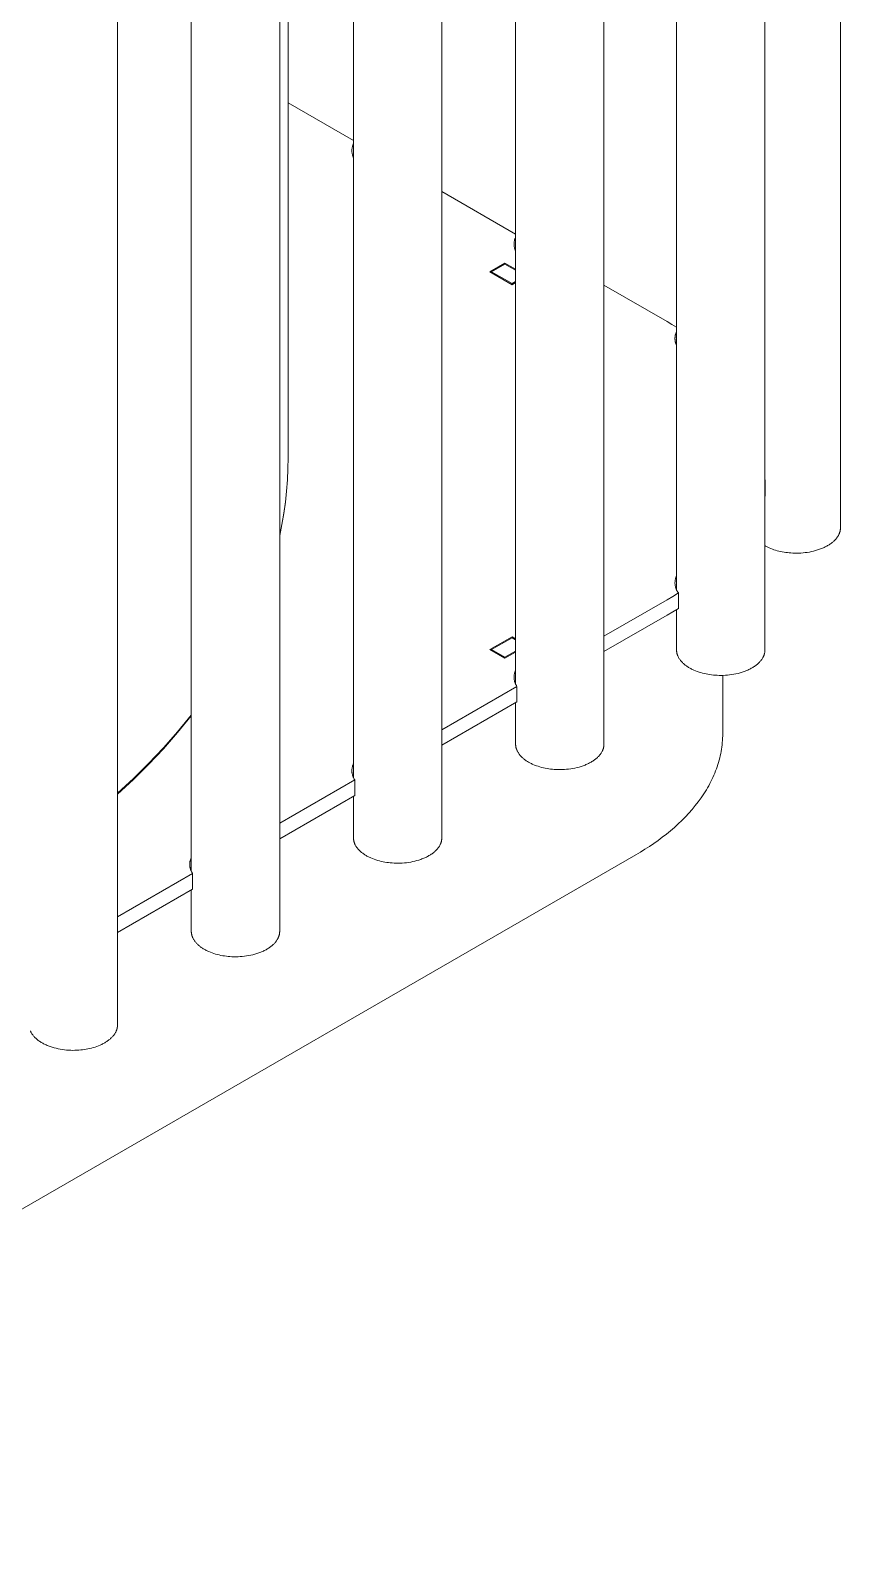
# Model space of a CAD drawing. Header units: inches. Extents: x -6.5 to 91.7, y -2.1 to 67.1.
# Drawn here: x 65.81 to 70.05, y 25.66 to 33.65 of the extents above; entities that cross this region are included whole.
import ezdxf

# ---------------------------------------------------------------- set-up
doc = ezdxf.new("R2010")
doc.units = ezdxf.units.IN
doc.layers.add('ZANO_R', color=7, linetype='Continuous', lineweight=0)

msp = doc.modelspace()

# ---------------------------------------------------------------- linework, layer by layer
at = {"layer": 'ZANO_R'}
for p, q in [((70.05019, 48.41311), (70.05019, 31.04574)), ((69.65453, 48.00164), (69.65453, 30.40544)), ((69.1917, 30.72032), (69.1917, 47.72877)), ((68.81178, 47.50942), (68.81178, 29.91173)), ((68.34896, 30.22661), (68.34896, 47.24221)), ((67.96264, 47.01917), (67.96264, 29.42148)), ((67.49982, 29.73636), (67.49982, 46.75196)), ((67.1135, 46.52891), (67.1135, 28.93123)), ((67.15788, 46.44565), (67.15788, 31.41284)), ((66.65067, 29.2461), (66.65067, 46.2617)), ((66.26436, 46.03866), (66.26436, 28.44098)), ((67.49982, 33.07353), (67.15788, 33.27095)), ((67.4916, 33.02377), (67.49155, 33.0209)), ((67.49155, 33.0209), (67.4916, 33.01804)), ((67.49175, 33.02663), (67.4916, 33.02377)), ((67.4916, 33.01804), (67.49175, 33.01517)), ((67.492, 33.02949), (67.49175, 33.02663)), ((67.49175, 33.01517), (67.492, 33.01232)), ((67.49235, 33.03234), (67.492, 33.02949)), ((67.492, 33.01232), (67.49235, 33.00947)), ((67.49279, 33.03517), (67.49235, 33.03234)), ((67.49235, 33.00947), (67.49279, 33.00664)), ((67.49334, 33.03798), (67.49279, 33.03517)), ((67.49279, 33.00664), (67.49334, 33.00382)), ((67.49398, 33.04078), (67.49334, 33.03798)), ((67.49334, 33.00382), (67.49398, 33.00103)), ((67.49471, 33.04355), (67.49398, 33.04078)), ((67.49398, 33.00103), (67.49471, 32.99826)), ((67.49555, 33.04629), (67.49471, 33.04355)), ((67.49471, 32.99826), (67.49555, 32.99552)), ((67.49648, 33.04901), (67.49555, 33.04629)), ((67.4975, 33.05169), (67.49648, 33.04901)), ((67.49861, 33.05433), (67.4975, 33.05169)), ((67.49982, 33.05693), (67.49861, 33.05433)), ((67.49555, 32.99552), (67.49648, 32.9928)), ((67.49648, 32.9928), (67.4975, 32.99012)), ((67.4975, 32.99012), (67.49861, 32.98748)), ((67.49861, 32.98748), (67.49982, 32.98488)), ((68.34896, 32.58328), (67.96264, 32.80632)), ((68.34069, 32.53065), (68.34074, 32.53352)), ((68.34074, 32.52779), (68.34069, 32.53065)), ((68.34074, 32.53352), (68.34089, 32.53638)), ((68.34089, 32.52492), (68.34074, 32.52779)), ((68.34089, 32.53638), (68.34114, 32.53924)), ((68.34114, 32.52207), (68.34089, 32.52492)), ((68.34114, 32.53924), (68.34149, 32.54208)), ((68.34149, 32.51922), (68.34114, 32.52207)), ((68.34149, 32.54208), (68.34193, 32.54492)), ((68.34193, 32.51639), (68.34149, 32.51922)), ((68.34193, 32.54492), (68.34248, 32.54773)), ((68.34248, 32.54773), (68.34312, 32.55053)), ((68.34312, 32.55053), (68.34386, 32.5533)), ((68.34386, 32.5533), (68.34469, 32.55604)), ((68.34469, 32.55604), (68.34562, 32.55875)), ((68.34562, 32.55875), (68.34664, 32.56143)), ((68.34664, 32.56143), (68.34775, 32.56408)), ((68.34775, 32.56408), (68.34896, 32.56668)), ((68.34248, 32.51357), (68.34193, 32.51639)), ((68.34312, 32.51078), (68.34248, 32.51357)), ((68.34386, 32.50801), (68.34312, 32.51078)), ((68.34469, 32.50526), (68.34386, 32.50801)), ((68.34562, 32.50255), (68.34469, 32.50526)), ((68.34664, 32.49987), (68.34562, 32.50255)), ((68.34775, 32.49723), (68.34664, 32.49987)), ((68.34896, 32.49463), (68.34775, 32.49723)), ((68.29284, 32.43213), (68.21337, 32.38624)), ((68.21337, 32.38624), (68.33025, 32.31876)), ((68.29284, 32.42673), (68.22272, 32.38624)), ((68.22272, 32.38624), (68.33025, 32.32416)), ((68.22272, 32.38084), (68.22272, 32.38624)), ((68.29284, 32.43213), (68.29284, 32.42673)), ((68.34896, 32.39973), (68.29284, 32.43213)), ((68.29284, 32.42673), (68.34896, 32.39433)), ((68.33025, 32.32416), (68.34896, 32.33496)), ((68.33025, 32.31876), (68.34896, 32.32957)), ((68.33025, 32.32416), (68.33025, 32.31876)), ((69.14197, 32.12544), (68.81178, 32.31607)), ((69.14197, 32.12544), (69.16697, 32.11071)), ((69.16697, 32.11071), (69.1917, 32.09554)), ((69.18349, 32.03981), (69.18344, 32.03694)), ((69.18364, 32.04267), (69.18349, 32.03981)), ((69.18389, 32.04553), (69.18364, 32.04267)), ((69.18423, 32.04838), (69.18389, 32.04553)), ((69.18468, 32.05121), (69.18423, 32.04838)), ((69.18522, 32.05402), (69.18468, 32.05121)), ((69.18586, 32.05682), (69.18522, 32.05402)), ((69.1866, 32.05959), (69.18586, 32.05682)), ((69.18743, 32.06233), (69.1866, 32.05959)), ((69.18836, 32.06505), (69.18743, 32.06233)), ((69.18938, 32.06773), (69.18836, 32.06505)), ((69.1905, 32.07037), (69.18938, 32.06773)), ((69.1917, 32.07297), (69.1905, 32.07037)), ((69.18344, 32.03694), (69.18349, 32.03408)), ((69.18349, 32.03408), (69.18364, 32.03121)), ((69.18364, 32.03121), (69.18389, 32.02836)), ((69.18389, 32.02836), (69.18423, 32.02551)), ((69.18423, 32.02551), (69.18468, 32.02268)), ((69.18468, 32.02268), (69.18522, 32.01986)), ((69.18522, 32.01986), (69.18586, 32.01707)), ((69.18586, 32.01707), (69.1866, 32.0143)), ((69.1866, 32.0143), (69.18743, 32.01156)), ((69.18743, 32.01156), (69.18836, 32.00884)), ((69.18836, 32.00884), (69.18938, 32.00616)), ((69.18938, 32.00616), (69.1905, 32.00352)), ((69.1905, 32.00352), (69.1917, 32.00092)), ((67.15694, 31.35416), (67.15788, 31.41284)), ((67.15419, 31.29555), (67.15694, 31.35416)), ((67.14964, 31.23704), (67.15419, 31.29555)), ((69.65613, 31.29501), (69.65453, 31.29587)), ((69.65613, 31.29501), (69.65453, 31.28606)), ((69.65613, 31.21403), (69.65613, 31.29501)), ((67.13514, 31.12059), (67.14329, 31.1787)), ((67.14352, 31.18063), (67.13531, 31.12155)), ((67.14329, 31.1787), (67.14964, 31.23704)), ((69.65453, 31.20508), (69.65613, 31.21403)), ((67.12521, 31.06276), (67.13514, 31.12059)), ((67.13531, 31.12155), (67.1253, 31.06275)), ((67.1135, 31.00525), (67.12521, 31.06276)), ((67.1253, 31.06275), (67.1135, 31.00428)), ((70.03562, 30.99907), (70.03748, 31.00207)), ((70.03748, 31.00207), (70.03921, 31.00508)), ((70.03921, 31.00508), (70.04081, 31.00808)), ((70.04081, 31.00808), (70.04156, 31.00958)), ((70.04156, 31.00958), (70.04227, 31.01108)), ((70.04227, 31.01108), (70.04295, 31.01258)), ((70.04295, 31.01258), (70.0436, 31.01408)), ((70.0436, 31.01408), (70.04422, 31.01558)), ((70.04422, 31.01558), (70.0448, 31.01707)), ((70.0448, 31.01707), (70.04535, 31.01856)), ((70.04535, 31.01856), (70.04587, 31.02005)), ((70.04587, 31.02005), (70.04636, 31.02154)), ((70.04636, 31.02154), (70.04682, 31.02302)), ((70.04682, 31.02302), (70.04725, 31.0245)), ((70.04725, 31.0245), (70.04765, 31.02598)), ((70.04765, 31.02598), (70.04801, 31.02745)), ((70.04801, 31.02745), (70.04835, 31.02891)), ((70.04835, 31.02891), (70.04884, 31.03129)), ((70.04884, 31.03129), (70.04925, 31.03367)), ((70.04925, 31.03367), (70.04959, 31.03607)), ((70.04959, 31.03607), (70.04985, 31.03848)), ((70.04985, 31.03848), (70.05004, 31.0409)), ((70.05004, 31.0409), (70.05015, 31.04332)), ((70.05015, 31.04332), (70.05019, 31.04574)), ((69.65453, 30.95163), (69.65814, 30.94957)), ((69.65814, 30.94957), (69.66183, 30.94756)), ((69.66183, 30.94756), (69.66559, 30.9456)), ((69.66559, 30.9456), (69.66942, 30.94369)), ((69.66942, 30.94369), (69.67725, 30.94004)), ((69.67725, 30.94004), (69.6853, 30.9366)), ((69.6853, 30.9366), (69.69355, 30.93339)), ((69.69355, 30.93339), (69.70197, 30.93041)), ((69.70197, 30.93041), (69.71053, 30.92766)), ((69.71053, 30.92766), (69.7192, 30.92514)), ((69.7192, 30.92514), (69.72796, 30.92285)), ((69.72796, 30.92285), (69.73679, 30.9208)), ((69.73679, 30.9208), (69.74564, 30.91898)), ((69.88729, 30.91813), (69.89833, 30.92028)), ((69.89833, 30.92028), (69.90925, 30.92277)), ((69.90925, 30.92277), (69.92001, 30.9256)), ((69.92001, 30.9256), (69.93055, 30.92875)), ((69.93055, 30.92875), (69.93574, 30.93046)), ((69.93574, 30.93046), (69.94085, 30.93224)), ((69.94085, 30.93224), (69.94589, 30.93409)), ((69.94589, 30.93409), (69.95084, 30.93603)), ((69.95084, 30.93603), (69.95572, 30.93804)), ((69.95572, 30.93804), (69.9605, 30.94012)), ((69.9605, 30.94012), (69.96519, 30.94227)), ((69.96519, 30.94227), (69.96978, 30.9445)), ((69.96978, 30.9445), (69.97426, 30.94678)), ((69.97426, 30.94678), (69.97863, 30.94914)), ((69.97863, 30.94914), (69.9829, 30.95155)), ((69.9829, 30.95155), (69.98705, 30.95402)), ((69.98705, 30.95402), (69.99107, 30.95655)), ((69.99107, 30.95655), (69.99498, 30.95913)), ((69.99498, 30.95913), (69.99876, 30.96176)), ((69.99876, 30.96176), (70.00241, 30.96444)), ((70.00241, 30.96444), (70.00593, 30.96716)), ((70.00593, 30.96716), (70.00932, 30.96992)), ((70.00932, 30.96992), (70.01257, 30.97272)), ((70.01257, 30.97272), (70.01568, 30.97555)), ((70.01568, 30.97555), (70.01866, 30.97841)), ((70.01866, 30.97841), (70.0215, 30.98131)), ((70.0215, 30.98131), (70.0242, 30.98422)), ((70.0242, 30.98422), (70.02676, 30.98716)), ((70.02676, 30.98716), (70.02919, 30.99012)), ((70.02919, 30.99012), (70.03147, 30.99309)), ((70.03147, 30.99309), (70.03361, 30.99608)), ((70.03361, 30.99608), (70.03562, 30.99907)), ((69.74564, 30.91898), (69.75451, 30.91739)), ((69.75451, 30.91739), (69.76336, 30.91602)), ((69.76336, 30.91602), (69.77218, 30.91487)), ((69.77218, 30.91487), (69.78094, 30.91393)), ((69.78094, 30.91393), (69.78963, 30.9132)), ((69.78963, 30.9132), (69.7999, 30.91258)), ((69.7999, 30.91258), (69.81038, 30.91222)), ((69.81038, 30.91222), (69.82105, 30.91214)), ((69.82105, 30.91214), (69.83189, 30.91235)), ((69.83189, 30.91235), (69.84286, 30.91286)), ((69.84286, 30.91286), (69.85393, 30.91369)), ((69.85393, 30.91369), (69.86505, 30.91483)), ((69.86505, 30.91483), (69.87618, 30.91631)), ((69.87618, 30.91631), (69.88729, 30.91813)), ((69.18368, 30.76136), (69.18355, 30.75843)), ((69.18392, 30.76428), (69.18368, 30.76136)), ((69.18426, 30.76719), (69.18392, 30.76428)), ((69.18469, 30.77008), (69.18426, 30.76719)), ((69.18523, 30.77296), (69.18469, 30.77008)), ((69.18587, 30.77582), (69.18523, 30.77296)), ((69.1866, 30.77866), (69.18587, 30.77582)), ((69.18743, 30.78147), (69.1866, 30.77866)), ((69.18836, 30.78425), (69.18743, 30.78147)), ((69.18938, 30.78699), (69.18836, 30.78425)), ((69.19049, 30.7897), (69.18938, 30.78699)), ((69.1917, 30.79237), (69.19049, 30.7897)), ((69.17186, 30.68552), (69.14197, 30.66785)), ((69.20136, 30.70384), (69.17186, 30.68552)), ((69.18355, 30.75843), (69.18351, 30.7555)), ((69.18351, 30.7555), (69.18358, 30.75258)), ((69.18358, 30.75258), (69.18375, 30.74965)), ((69.18375, 30.74965), (69.18401, 30.74674)), ((69.18401, 30.74674), (69.18438, 30.74383)), ((69.18438, 30.74383), (69.18485, 30.74094)), ((69.18485, 30.74094), (69.18542, 30.73806)), ((69.18542, 30.73806), (69.18608, 30.73521)), ((69.18608, 30.73521), (69.18684, 30.73238)), ((69.18684, 30.73238), (69.18771, 30.72959)), ((69.18771, 30.72959), (69.18866, 30.72682)), ((69.18866, 30.72682), (69.18971, 30.72408)), ((69.18971, 30.72408), (69.19086, 30.72139)), ((69.19086, 30.72139), (69.19209, 30.71873)), ((69.19209, 30.71873), (69.19342, 30.71612)), ((69.19342, 30.71612), (69.19484, 30.71356)), ((69.19484, 30.71356), (69.19634, 30.71104)), ((69.19634, 30.71104), (69.19793, 30.70858)), ((69.19793, 30.70858), (69.19961, 30.70618)), ((69.19961, 30.70618), (69.20136, 30.70384)), ((69.20136, 30.62286), (69.20136, 30.70384)), ((69.14197, 30.66785), (68.81178, 30.47722)), ((69.14197, 30.58687), (69.17186, 30.60455)), ((69.17186, 30.60455), (69.20136, 30.62286)), ((69.1917, 30.40544), (69.1917, 30.61677)), ((69.14197, 30.58687), (68.81178, 30.39624)), ((68.33025, 30.47452), (68.21337, 30.40704)), ((68.22272, 30.40704), (68.33025, 30.46913)), ((68.33025, 30.47452), (68.33025, 30.46913)), ((68.34896, 30.46372), (68.33025, 30.47452)), ((68.34896, 30.45832), (68.33025, 30.46913)), ((68.21337, 30.40704), (68.29284, 30.36116)), ((68.29284, 30.36655), (68.22272, 30.40704)), ((68.22272, 30.40164), (68.22272, 30.40704)), ((68.29284, 30.36655), (68.34896, 30.39895)), ((68.29284, 30.36116), (68.34896, 30.39355)), ((68.29284, 30.36116), (68.29284, 30.36655)), ((69.1917, 30.40544), (69.19172, 30.40402)), ((69.19172, 30.40402), (69.19175, 30.4026)), ((69.19175, 30.4026), (69.19182, 30.40118)), ((69.19182, 30.40118), (69.19191, 30.39975)), ((69.19191, 30.39975), (69.19203, 30.39831)), ((69.19203, 30.39831), (69.19218, 30.39688)), ((69.19218, 30.39688), (69.19235, 30.39543)), ((69.19235, 30.39543), (69.19255, 30.39399)), ((69.19255, 30.39399), (69.19278, 30.39254)), ((69.19278, 30.39254), (69.19304, 30.39109)), ((69.19304, 30.39109), (69.19333, 30.38963)), ((69.19333, 30.38963), (69.19364, 30.38818)), ((69.19364, 30.38818), (69.19399, 30.38672)), ((69.19399, 30.38672), (69.19436, 30.38526)), ((69.19436, 30.38526), (69.19476, 30.38379)), ((69.19476, 30.38379), (69.19519, 30.38233)), ((69.19519, 30.38233), (69.19565, 30.38086)), ((69.19565, 30.38086), (69.19614, 30.3794)), ((69.19614, 30.3794), (69.19666, 30.37793)), ((69.19666, 30.37793), (69.19721, 30.37646)), ((69.19721, 30.37646), (69.19779, 30.37499)), ((69.19779, 30.37499), (69.1984, 30.37353)), ((69.1984, 30.37353), (69.19971, 30.37059)), ((69.19971, 30.37059), (69.20114, 30.36767)), ((69.20114, 30.36767), (69.2027, 30.36474)), ((69.2027, 30.36474), (69.20438, 30.36183)), ((69.20438, 30.36183), (69.20617, 30.35893)), ((69.63995, 30.35877), (69.64182, 30.36177)), ((69.64182, 30.36177), (69.64355, 30.36477)), ((69.64355, 30.36477), (69.64514, 30.36778)), ((69.64514, 30.36778), (69.64589, 30.36928)), ((69.64589, 30.36928), (69.6466, 30.37078)), ((69.6466, 30.37078), (69.64729, 30.37228)), ((69.64729, 30.37228), (69.64793, 30.37378)), ((69.64793, 30.37378), (69.64855, 30.37528)), ((69.64855, 30.37528), (69.64913, 30.37677)), ((69.64913, 30.37677), (69.64969, 30.37826)), ((69.64969, 30.37826), (69.65021, 30.37975)), ((69.65021, 30.37975), (69.6507, 30.38124)), ((69.6507, 30.38124), (69.65115, 30.38272)), ((69.65115, 30.38272), (69.65158, 30.3842)), ((69.65158, 30.3842), (69.65198, 30.38567)), ((69.65198, 30.38567), (69.65235, 30.38714)), ((69.65235, 30.38714), (69.65268, 30.38861)), ((69.65268, 30.38861), (69.65317, 30.39099)), ((69.65317, 30.39099), (69.65358, 30.39337)), ((69.65358, 30.39337), (69.65392, 30.39577)), ((69.65392, 30.39577), (69.65418, 30.39818)), ((69.65418, 30.39818), (69.65437, 30.4006)), ((69.65437, 30.4006), (69.65449, 30.40302)), ((69.65449, 30.40302), (69.65453, 30.40544)), ((68.34317, 30.28247), (68.34254, 30.27967)), ((68.34391, 30.28525), (68.34317, 30.28247)), ((68.34473, 30.28799), (68.34391, 30.28525)), ((68.34565, 30.29071), (68.34473, 30.28799)), ((68.34666, 30.2934), (68.34565, 30.29071)), ((68.34777, 30.29605), (68.34666, 30.2934)), ((68.34896, 30.29866), (68.34777, 30.29605)), ((69.20617, 30.35893), (69.2081, 30.35605)), ((69.2081, 30.35605), (69.21014, 30.35318)), ((69.21014, 30.35318), (69.2123, 30.35033)), ((69.2123, 30.35033), (69.21459, 30.34751)), ((69.21459, 30.34751), (69.21699, 30.34471)), ((69.21699, 30.34471), (69.21952, 30.34193)), ((69.21952, 30.34193), (69.22216, 30.33919)), ((69.22216, 30.33919), (69.22491, 30.33648)), ((69.22491, 30.33648), (69.22778, 30.3338)), ((69.22778, 30.3338), (69.23076, 30.33116)), ((69.23076, 30.33116), (69.23385, 30.32856)), ((69.23385, 30.32856), (69.23705, 30.326)), ((69.23705, 30.326), (69.24036, 30.32348)), ((69.24036, 30.32348), (69.24376, 30.32101)), ((69.24376, 30.32101), (69.24727, 30.31859)), ((69.24727, 30.31859), (69.25087, 30.31622)), ((69.25087, 30.31622), (69.25456, 30.3139)), ((69.25456, 30.3139), (69.25834, 30.31163)), ((69.25834, 30.31163), (69.26221, 30.30942)), ((69.26221, 30.30942), (69.26616, 30.30726)), ((69.26616, 30.30726), (69.27019, 30.30516)), ((69.27019, 30.30516), (69.2743, 30.30313)), ((69.2743, 30.30313), (69.27847, 30.30115)), ((69.27847, 30.30115), (69.28271, 30.29923)), ((69.28271, 30.29923), (69.29138, 30.29559)), ((69.29138, 30.29559), (69.30027, 30.29221)), ((69.30027, 30.29221), (69.30934, 30.2891)), ((69.30934, 30.2891), (69.31856, 30.28625)), ((69.31856, 30.28625), (69.3279, 30.28367)), ((69.3279, 30.28367), (69.33733, 30.28135)), ((69.33733, 30.28135), (69.34681, 30.27931)), ((69.50266, 30.27998), (69.51358, 30.28247)), ((69.51358, 30.28247), (69.52434, 30.2853)), ((69.52434, 30.2853), (69.53489, 30.28845)), ((69.53489, 30.28845), (69.54007, 30.29015)), ((69.54007, 30.29015), (69.54518, 30.29193)), ((69.54518, 30.29193), (69.55022, 30.29379)), ((69.55022, 30.29379), (69.55518, 30.29573)), ((69.55518, 30.29573), (69.56005, 30.29774)), ((69.56005, 30.29774), (69.56483, 30.29982)), ((69.56483, 30.29982), (69.56952, 30.30197)), ((69.56952, 30.30197), (69.57411, 30.30419)), ((69.57411, 30.30419), (69.57859, 30.30648)), ((69.57859, 30.30648), (69.58297, 30.30883)), ((69.58297, 30.30883), (69.58723, 30.31125)), ((69.58723, 30.31125), (69.59138, 30.31372)), ((69.59138, 30.31372), (69.59541, 30.31625)), ((69.59541, 30.31625), (69.59931, 30.31883)), ((69.59931, 30.31883), (69.60309, 30.32146)), ((69.60309, 30.32146), (69.60674, 30.32413)), ((69.60674, 30.32413), (69.61026, 30.32685)), ((69.61026, 30.32685), (69.61365, 30.32962)), ((69.61365, 30.32962), (69.6169, 30.33242)), ((69.6169, 30.33242), (69.62002, 30.33525)), ((69.62002, 30.33525), (69.62299, 30.33811)), ((69.62299, 30.33811), (69.62583, 30.34101)), ((69.62583, 30.34101), (69.62854, 30.34392)), ((69.62854, 30.34392), (69.6311, 30.34686)), ((69.6311, 30.34686), (69.63352, 30.34982)), ((69.63352, 30.34982), (69.6358, 30.35279)), ((69.6358, 30.35279), (69.63794, 30.35578)), ((69.63794, 30.35578), (69.63995, 30.35877)), ((67.96264, 29.98696), (68.35596, 30.21404)), ((68.34079, 30.26544), (68.34074, 30.26257)), ((68.34074, 30.26257), (68.34078, 30.2597)), ((68.34078, 30.2597), (68.34092, 30.25684)), ((68.34095, 30.26831), (68.34079, 30.26544)), ((68.34092, 30.25684), (68.34115, 30.25398)), ((68.3412, 30.27117), (68.34095, 30.26831)), ((68.34115, 30.25398), (68.34149, 30.25113)), ((68.34155, 30.27402), (68.3412, 30.27117)), ((68.34149, 30.25113), (68.34192, 30.24829)), ((68.34199, 30.27685), (68.34155, 30.27402)), ((68.34192, 30.24829), (68.34244, 30.24547)), ((68.34254, 30.27967), (68.34199, 30.27685)), ((68.34244, 30.24547), (68.34307, 30.24267)), ((68.34307, 30.24267), (68.34379, 30.23989)), ((68.34379, 30.23989), (68.3446, 30.23713)), ((68.3446, 30.23713), (68.3455, 30.23441)), ((68.3455, 30.23441), (68.3465, 30.23172)), ((68.3465, 30.23172), (68.34759, 30.22906)), ((68.34759, 30.22906), (68.34877, 30.22645)), ((68.34877, 30.22645), (68.35003, 30.22387)), ((68.35003, 30.22387), (68.35139, 30.22134)), ((68.35139, 30.22134), (68.35283, 30.21886)), ((68.35283, 30.21886), (68.35435, 30.21642)), ((68.35435, 30.21642), (68.35596, 30.21404)), ((68.35596, 30.21404), (68.35596, 30.13307)), ((69.34681, 30.27931), (69.35631, 30.27752)), ((69.35631, 30.27752), (69.3658, 30.276)), ((69.3658, 30.276), (69.37526, 30.27472)), ((69.37526, 30.27472), (69.38465, 30.27369)), ((69.38465, 30.27369), (69.39397, 30.2729)), ((69.39397, 30.2729), (69.40423, 30.27228)), ((69.40423, 30.27228), (69.41471, 30.27192)), ((69.41471, 30.27192), (69.42539, 30.27184)), ((69.42539, 30.27184), (69.43622, 30.27205)), ((69.43342, 29.96605), (69.43342, 30.27197)), ((69.43622, 30.27205), (69.44719, 30.27256)), ((69.44719, 30.27256), (69.45826, 30.27338)), ((69.45826, 30.27338), (69.46938, 30.27453)), ((69.46938, 30.27453), (69.48051, 30.27601)), ((69.48051, 30.27601), (69.49162, 30.27782)), ((69.49162, 30.27782), (69.50266, 30.27998)), ((68.35596, 30.13307), (67.96264, 29.90599)), ((68.34896, 29.91173), (68.34896, 30.12903)), ((66.57907, 29.97671), (66.65067, 30.0637)), ((66.65067, 30.05944), (66.57909, 29.97222)), ((66.50455, 29.89221), (66.57907, 29.97671)), ((66.57909, 29.97222), (66.50458, 29.88749)), ((69.43342, 29.96605), (69.43329, 29.95443)), ((66.4272, 29.81029), (66.50455, 29.89221)), ((66.50458, 29.88749), (66.42723, 29.80535)), ((68.34896, 29.91173), (68.34897, 29.91032)), ((68.34897, 29.91032), (68.34901, 29.9089)), ((68.34901, 29.9089), (68.34908, 29.90747)), ((68.34908, 29.90747), (68.34917, 29.90604)), ((68.34917, 29.90604), (68.34929, 29.90461)), ((68.34929, 29.90461), (68.34943, 29.90317)), ((68.34943, 29.90317), (68.34961, 29.90173)), ((68.34961, 29.90173), (68.34981, 29.90028)), ((68.34981, 29.90028), (68.35004, 29.89883)), ((68.35004, 29.89883), (68.3503, 29.89738)), ((68.3503, 29.89738), (68.35058, 29.89593)), ((68.35058, 29.89593), (68.3509, 29.89447)), ((68.3509, 29.89447), (68.35124, 29.89301)), ((68.35124, 29.89301), (68.35161, 29.89155)), ((68.35161, 29.89155), (68.35202, 29.89008)), ((68.35202, 29.89008), (68.35245, 29.88862)), ((68.35245, 29.88862), (68.35291, 29.88715)), ((68.35291, 29.88715), (68.3534, 29.88569)), ((68.3534, 29.88569), (68.35392, 29.88422)), ((68.35392, 29.88422), (68.35447, 29.88275)), ((68.35447, 29.88275), (68.35505, 29.88129)), ((68.35505, 29.88129), (68.35566, 29.87982)), ((68.80519, 29.88007), (68.80581, 29.88157)), ((68.80581, 29.88157), (68.80639, 29.88306)), ((68.80639, 29.88306), (68.80694, 29.88455)), ((68.80694, 29.88455), (68.80746, 29.88604)), ((68.80746, 29.88604), (68.80795, 29.88753)), ((68.80795, 29.88753), (68.80841, 29.88901)), ((68.80841, 29.88901), (68.80884, 29.89049)), ((68.80884, 29.89049), (68.80923, 29.89197)), ((68.80923, 29.89197), (68.8096, 29.89344)), ((68.8096, 29.89344), (68.80994, 29.8949)), ((68.80994, 29.8949), (68.81042, 29.89728)), ((68.81042, 29.89728), (68.81084, 29.89967)), ((68.81084, 29.89967), (68.81118, 29.90206)), ((68.81118, 29.90206), (68.81144, 29.90447)), ((68.81144, 29.90447), (68.81163, 29.90689)), ((68.81163, 29.90689), (68.81174, 29.90931)), ((68.81174, 29.90931), (68.81178, 29.91173)), ((69.42705, 29.88493), (69.42511, 29.8734)), ((69.42874, 29.89648), (69.42705, 29.88493)), ((69.43017, 29.90805), (69.42874, 29.89648)), ((69.43134, 29.91963), (69.43017, 29.90805)), ((69.43225, 29.93122), (69.43134, 29.91963)), ((69.4329, 29.94283), (69.43225, 29.93122)), ((69.43329, 29.95443), (69.4329, 29.94283)), ((66.3471, 29.73105), (66.4272, 29.81029)), ((66.42723, 29.80535), (66.34712, 29.72589)), ((67.49752, 29.80315), (67.49651, 29.80046)), ((67.49862, 29.8058), (67.49752, 29.80315)), ((67.49982, 29.80841), (67.49862, 29.8058)), ((68.35566, 29.87982), (68.35697, 29.87689)), ((68.35697, 29.87689), (68.3584, 29.87396)), ((68.3584, 29.87396), (68.35995, 29.87104)), ((68.35995, 29.87104), (68.36163, 29.86813)), ((68.36163, 29.86813), (68.36343, 29.86523)), ((68.36343, 29.86523), (68.36535, 29.86234)), ((68.36535, 29.86234), (68.36739, 29.85947)), ((68.36739, 29.85947), (68.36956, 29.85663)), ((68.36956, 29.85663), (68.37184, 29.8538)), ((68.37184, 29.8538), (68.37425, 29.851)), ((68.37425, 29.851), (68.37677, 29.84823)), ((68.37677, 29.84823), (68.37941, 29.84548)), ((68.37941, 29.84548), (68.38217, 29.84277)), ((68.38217, 29.84277), (68.38504, 29.84009)), ((68.38504, 29.84009), (68.38802, 29.83745)), ((68.38802, 29.83745), (68.39111, 29.83485)), ((68.39111, 29.83485), (68.39431, 29.83229)), ((68.39431, 29.83229), (68.39761, 29.82978)), ((68.39761, 29.82978), (68.40102, 29.8273)), ((68.40102, 29.8273), (68.40452, 29.82488)), ((68.40452, 29.82488), (68.40812, 29.82251)), ((68.40812, 29.82251), (68.41182, 29.82019)), ((68.41182, 29.82019), (68.4156, 29.81792)), ((68.4156, 29.81792), (68.41947, 29.81571)), ((68.41947, 29.81571), (68.42342, 29.81355)), ((68.42342, 29.81355), (68.42745, 29.81146)), ((68.42745, 29.81146), (68.43155, 29.80942)), ((68.43155, 29.80942), (68.43573, 29.80744)), ((68.43573, 29.80744), (68.43997, 29.80553)), ((68.43997, 29.80553), (68.44864, 29.80189)), ((68.44864, 29.80189), (68.45753, 29.79851)), ((68.70747, 29.80008), (68.71243, 29.80202)), ((68.71243, 29.80202), (68.71731, 29.80403)), ((68.71731, 29.80403), (68.72209, 29.80611)), ((68.72209, 29.80611), (68.72678, 29.80827)), ((68.72678, 29.80827), (68.73136, 29.81049)), ((68.73136, 29.81049), (68.73585, 29.81278)), ((68.73585, 29.81278), (68.74022, 29.81513)), ((68.74022, 29.81513), (68.74449, 29.81754)), ((68.74449, 29.81754), (68.74863, 29.82001)), ((68.74863, 29.82001), (68.75266, 29.82254)), ((68.75266, 29.82254), (68.75657, 29.82512)), ((68.75657, 29.82512), (68.76035, 29.82775)), ((68.76035, 29.82775), (68.764, 29.83043)), ((68.764, 29.83043), (68.76752, 29.83315)), ((68.76752, 29.83315), (68.7709, 29.83591)), ((68.7709, 29.83591), (68.77416, 29.83871)), ((68.77416, 29.83871), (68.77727, 29.84154)), ((68.77727, 29.84154), (68.78025, 29.84441)), ((68.78025, 29.84441), (68.78309, 29.8473)), ((68.78309, 29.8473), (68.78579, 29.85021)), ((68.78579, 29.85021), (68.78835, 29.85315)), ((68.78835, 29.85315), (68.79077, 29.85611)), ((68.79077, 29.85611), (68.79306, 29.85908)), ((68.79306, 29.85908), (68.7952, 29.86207)), ((68.7952, 29.86207), (68.7972, 29.86506)), ((68.7972, 29.86506), (68.79907, 29.86806)), ((68.79907, 29.86806), (68.8008, 29.87107)), ((68.8008, 29.87107), (68.8024, 29.87407)), ((68.8024, 29.87407), (68.80315, 29.87557)), ((68.80315, 29.87557), (68.80386, 29.87707)), ((68.80386, 29.87707), (68.80454, 29.87857)), ((68.80454, 29.87857), (68.80519, 29.88007)), ((69.40811, 29.8048), (69.40441, 29.7935)), ((69.41158, 29.81615), (69.40811, 29.8048)), ((69.41479, 29.82754), (69.41158, 29.81615)), ((69.41775, 29.83896), (69.41479, 29.82754)), ((69.42046, 29.85041), (69.41775, 29.83896)), ((69.42291, 29.86189), (69.42046, 29.85041)), ((69.42511, 29.8734), (69.42291, 29.86189)), ((66.26436, 29.65458), (66.3471, 29.73105)), ((66.34712, 29.72589), (66.26436, 29.64921)), ((67.1135, 29.49671), (67.50681, 29.72379)), ((67.49165, 29.77519), (67.49159, 29.77232)), ((67.49159, 29.77232), (67.49164, 29.76945)), ((67.49164, 29.76945), (67.49177, 29.76659)), ((67.49181, 29.77806), (67.49165, 29.77519)), ((67.49177, 29.76659), (67.49201, 29.76372)), ((67.49206, 29.78092), (67.49181, 29.77806)), ((67.49201, 29.76372), (67.49235, 29.76087)), ((67.49241, 29.78377), (67.49206, 29.78092)), ((67.49235, 29.76087), (67.49278, 29.75804)), ((67.49285, 29.7866), (67.49241, 29.78377)), ((67.49278, 29.75804), (67.4933, 29.75522)), ((67.49339, 29.78942), (67.49285, 29.7866)), ((67.4933, 29.75522), (67.49393, 29.75241)), ((67.49403, 29.79222), (67.49339, 29.78942)), ((67.49393, 29.75241), (67.49464, 29.74963)), ((67.49476, 29.79499), (67.49403, 29.79222)), ((67.49464, 29.74963), (67.49546, 29.74688)), ((67.49559, 29.79774), (67.49476, 29.79499)), ((67.49546, 29.74688), (67.49636, 29.74416)), ((67.49651, 29.80046), (67.49559, 29.79774)), ((67.49636, 29.74416), (67.49736, 29.74147)), ((67.49736, 29.74147), (67.49845, 29.73881)), ((67.49845, 29.73881), (67.49963, 29.73619)), ((67.49963, 29.73619), (67.50089, 29.73362)), ((67.50089, 29.73362), (67.50225, 29.73109)), ((67.50225, 29.73109), (67.50369, 29.7286)), ((67.50369, 29.7286), (67.50521, 29.72617)), ((67.50521, 29.72617), (67.50681, 29.72379)), ((67.50681, 29.72379), (67.50681, 29.64282)), ((68.45753, 29.79851), (68.4666, 29.79539)), ((68.4666, 29.79539), (68.47582, 29.79254)), ((68.47582, 29.79254), (68.48516, 29.78996)), ((68.48516, 29.78996), (68.49459, 29.78765)), ((68.49459, 29.78765), (68.50406, 29.7856)), ((68.50406, 29.7856), (68.51356, 29.78382)), ((68.51356, 29.78382), (68.52306, 29.78229)), ((68.52306, 29.78229), (68.53251, 29.78102)), ((68.53251, 29.78102), (68.54191, 29.77999)), ((68.54191, 29.77999), (68.55122, 29.77919)), ((68.55122, 29.77919), (68.56148, 29.77857)), ((68.56148, 29.77857), (68.57197, 29.77822)), ((68.57197, 29.77822), (68.58264, 29.77813)), ((68.58264, 29.77813), (68.59348, 29.77834)), ((68.59348, 29.77834), (68.60445, 29.77885)), ((68.60445, 29.77885), (68.61551, 29.77968)), ((68.61551, 29.77968), (68.62663, 29.78082)), ((68.62663, 29.78082), (68.63777, 29.7823)), ((68.63777, 29.7823), (68.64888, 29.78412)), ((68.64888, 29.78412), (68.65992, 29.78627)), ((68.65992, 29.78627), (68.67084, 29.78876)), ((68.67084, 29.78876), (68.68159, 29.79159)), ((68.68159, 29.79159), (68.69214, 29.79475)), ((68.69214, 29.79475), (68.69732, 29.79645)), ((68.69732, 29.79645), (68.70244, 29.79823)), ((68.70244, 29.79823), (68.70747, 29.80008)), ((69.37706, 29.72662), (69.37167, 29.71566)), ((69.38221, 29.73764), (69.37706, 29.72662)), ((69.38713, 29.74871), (69.38221, 29.73764)), ((69.39181, 29.75983), (69.38713, 29.74871)), ((69.39625, 29.77101), (69.39181, 29.75983)), ((69.40045, 29.78223), (69.39625, 29.77101)), ((69.40441, 29.7935), (69.40045, 29.78223)), ((67.50681, 29.64282), (67.1135, 29.41573)), ((69.33461, 29.65125), (69.32052, 29.63035)), ((69.34134, 29.66182), (69.33461, 29.65125)), ((69.34785, 29.67245), (69.34134, 29.66182)), ((69.35414, 29.68316), (69.34785, 29.67245)), ((69.36021, 29.69393), (69.35414, 29.68316)), ((69.36605, 29.70476), (69.36021, 29.69393)), ((69.37167, 29.71566), (69.36605, 29.70476)), ((67.49982, 29.42148), (67.49982, 29.63878)), ((69.27341, 29.56955), (69.25618, 29.54997)), ((69.2899, 29.58948), (69.27341, 29.56955)), ((69.30561, 29.60975), (69.2899, 29.58948)), ((69.32052, 29.63035), (69.30561, 29.60975)), ((69.20032, 29.49345), (69.18041, 29.47539)), ((69.2196, 29.51191), (69.20032, 29.49345)), ((69.23823, 29.53075), (69.2196, 29.51191)), ((69.25618, 29.54997), (69.23823, 29.53075)), ((67.49982, 29.42148), (67.49983, 29.42006)), ((67.49983, 29.42006), (67.49987, 29.41864)), ((67.49987, 29.41864), (67.49993, 29.41722)), ((67.49993, 29.41722), (67.50003, 29.41579)), ((67.50003, 29.41579), (67.50015, 29.41435)), ((67.50015, 29.41435), (67.50029, 29.41292)), ((67.50029, 29.41292), (67.50047, 29.41147)), ((67.50047, 29.41147), (67.50067, 29.41003)), ((67.50067, 29.41003), (67.5009, 29.40858)), ((67.5009, 29.40858), (67.50116, 29.40713)), ((67.50116, 29.40713), (67.50144, 29.40567)), ((67.50144, 29.40567), (67.50176, 29.40422)), ((67.50176, 29.40422), (67.5021, 29.40276)), ((67.5021, 29.40276), (67.50247, 29.4013)), ((67.96009, 29.40171), (67.96046, 29.40318)), ((67.96046, 29.40318), (67.9608, 29.40465)), ((67.9608, 29.40465), (67.96128, 29.40703)), ((67.96128, 29.40703), (67.9617, 29.40941)), ((67.9617, 29.40941), (67.96203, 29.41181)), ((67.96203, 29.41181), (67.9623, 29.41422)), ((67.9623, 29.41422), (67.96249, 29.41664)), ((67.96249, 29.41664), (67.9626, 29.41906)), ((67.9626, 29.41906), (67.96264, 29.42148)), ((69.09517, 29.40726), (69.07261, 29.39129)), ((69.11726, 29.42367), (69.09517, 29.40726)), ((69.13885, 29.44049), (69.11726, 29.42367)), ((69.15991, 29.45774), (69.13885, 29.44049)), ((69.18041, 29.47539), (69.15991, 29.45774)), ((62.62003, 25.66076), (68.97833, 29.33172)), ((67.50247, 29.4013), (67.50287, 29.39983)), ((67.50287, 29.39983), (67.50331, 29.39837)), ((67.50331, 29.39837), (67.50377, 29.3969)), ((67.50377, 29.3969), (67.50426, 29.39544)), ((67.50426, 29.39544), (67.50478, 29.39397)), ((67.50478, 29.39397), (67.50533, 29.3925)), ((67.50533, 29.3925), (67.50591, 29.39103)), ((67.50591, 29.39103), (67.50652, 29.38957)), ((67.50652, 29.38957), (67.50783, 29.38663)), ((67.50783, 29.38663), (67.50926, 29.38371)), ((67.50926, 29.38371), (67.51081, 29.38078)), ((67.51081, 29.38078), (67.51249, 29.37787)), ((67.51249, 29.37787), (67.51429, 29.37497)), ((67.51429, 29.37497), (67.51621, 29.37209)), ((67.51621, 29.37209), (67.51825, 29.36922)), ((67.51825, 29.36922), (67.52042, 29.36637)), ((67.52042, 29.36637), (67.5227, 29.36355)), ((67.5227, 29.36355), (67.52511, 29.36075)), ((67.52511, 29.36075), (67.52763, 29.35797)), ((67.52763, 29.35797), (67.53027, 29.35523)), ((67.53027, 29.35523), (67.53303, 29.35252)), ((67.53303, 29.35252), (67.5359, 29.34984)), ((67.5359, 29.34984), (67.53888, 29.3472)), ((67.53888, 29.3472), (67.54197, 29.3446)), ((67.54197, 29.3446), (67.54517, 29.34204)), ((67.54517, 29.34204), (67.54847, 29.33952)), ((67.54847, 29.33952), (67.55188, 29.33705)), ((67.55188, 29.33705), (67.55538, 29.33463)), ((67.55538, 29.33463), (67.55898, 29.33226)), ((67.55898, 29.33226), (67.56267, 29.32994)), ((67.56267, 29.32994), (67.56646, 29.32767)), ((67.56646, 29.32767), (67.57033, 29.32546)), ((67.57033, 29.32546), (67.57428, 29.3233)), ((67.57428, 29.3233), (67.57831, 29.3212)), ((67.88222, 29.32023), (67.88671, 29.32252)), ((67.88671, 29.32252), (67.89108, 29.32487)), ((67.89108, 29.32487), (67.89535, 29.32729)), ((67.89535, 29.32729), (67.89949, 29.32976)), ((67.89949, 29.32976), (67.90352, 29.33229)), ((67.90352, 29.33229), (67.90743, 29.33487)), ((67.90743, 29.33487), (67.9112, 29.3375)), ((67.9112, 29.3375), (67.91486, 29.34017)), ((67.91486, 29.34017), (67.91838, 29.34289)), ((67.91838, 29.34289), (67.92176, 29.34566)), ((67.92176, 29.34566), (67.92501, 29.34845)), ((67.92501, 29.34845), (67.92813, 29.35129)), ((67.92813, 29.35129), (67.93111, 29.35415)), ((67.93111, 29.35415), (67.93395, 29.35705)), ((67.93395, 29.35705), (67.93665, 29.35996)), ((67.93665, 29.35996), (67.93921, 29.3629)), ((67.93921, 29.3629), (67.94163, 29.36586)), ((67.94163, 29.36586), (67.94391, 29.36883)), ((67.94391, 29.36883), (67.94606, 29.37182)), ((67.94606, 29.37182), (67.94806, 29.37481)), ((67.94806, 29.37481), (67.94993, 29.37781)), ((67.94993, 29.37781), (67.95166, 29.38081)), ((67.95166, 29.38081), (67.95326, 29.38382)), ((67.95326, 29.38382), (67.954, 29.38532)), ((67.954, 29.38532), (67.95472, 29.38682)), ((67.95472, 29.38682), (67.9554, 29.38832)), ((67.9554, 29.38832), (67.95605, 29.38982)), ((67.95605, 29.38982), (67.95666, 29.39132)), ((67.95666, 29.39132), (67.95725, 29.39281)), ((67.95725, 29.39281), (67.9578, 29.3943)), ((67.9578, 29.3943), (67.95832, 29.39579)), ((67.95832, 29.39579), (67.95881, 29.39728)), ((67.95881, 29.39728), (67.95927, 29.39876)), ((67.95927, 29.39876), (67.9597, 29.40024)), ((67.9597, 29.40024), (67.96009, 29.40171)), ((69.00245, 29.34596), (68.97833, 29.33172)), ((69.02622, 29.36063), (69.00245, 29.34596)), ((69.04962, 29.37574), (69.02622, 29.36063)), ((69.07261, 29.39129), (69.04962, 29.37574)), ((66.64251, 29.28494), (66.64245, 29.28207)), ((66.64245, 29.28207), (66.64249, 29.2792)), ((66.64249, 29.2792), (66.64263, 29.27633)), ((66.64266, 29.28781), (66.64251, 29.28494)), ((66.64263, 29.27633), (66.64287, 29.27347)), ((66.64291, 29.29066), (66.64266, 29.28781)), ((66.64287, 29.27347), (66.6432, 29.27062)), ((66.64326, 29.29351), (66.64291, 29.29066)), ((66.6432, 29.27062), (66.64363, 29.26778)), ((66.64371, 29.29635), (66.64326, 29.29351)), ((66.64363, 29.26778), (66.64416, 29.26496)), ((66.64425, 29.29917), (66.64371, 29.29635)), ((66.64416, 29.26496), (66.64478, 29.26216)), ((66.64489, 29.30197), (66.64425, 29.29917)), ((66.64478, 29.26216), (66.6455, 29.25938)), ((66.64562, 29.30474), (66.64489, 29.30197)), ((66.6455, 29.25938), (66.64631, 29.25663)), ((66.64645, 29.30749), (66.64562, 29.30474)), ((66.64631, 29.25663), (66.64722, 29.25391)), ((66.64737, 29.31021), (66.64645, 29.30749)), ((66.64722, 29.25391), (66.64822, 29.25121)), ((66.64838, 29.31289), (66.64737, 29.31021)), ((66.64822, 29.25121), (66.64931, 29.24856)), ((66.64948, 29.31554), (66.64838, 29.31289)), ((66.64931, 29.24856), (66.65048, 29.24594)), ((66.65067, 29.31815), (66.64948, 29.31554)), ((66.65048, 29.24594), (66.65175, 29.24337)), ((66.65175, 29.24337), (66.6531, 29.24084)), ((67.57831, 29.3212), (67.58241, 29.31917)), ((67.58241, 29.31917), (67.58659, 29.31719)), ((67.58659, 29.31719), (67.59083, 29.31527)), ((67.59083, 29.31527), (67.5995, 29.31163)), ((67.5995, 29.31163), (67.60838, 29.30825)), ((67.60838, 29.30825), (67.61746, 29.30514)), ((67.61746, 29.30514), (67.62668, 29.30229)), ((67.62668, 29.30229), (67.63602, 29.29971)), ((67.63602, 29.29971), (67.64544, 29.29739)), ((67.64544, 29.29739), (67.65492, 29.29535)), ((67.65492, 29.29535), (67.66442, 29.29356)), ((67.66442, 29.29356), (67.67391, 29.29204)), ((67.67391, 29.29204), (67.68337, 29.29076)), ((67.68337, 29.29076), (67.69277, 29.28973)), ((67.69277, 29.28973), (67.70208, 29.28894)), ((67.70208, 29.28894), (67.71234, 29.28832)), ((67.71234, 29.28832), (67.72283, 29.28796)), ((67.72283, 29.28796), (67.7335, 29.28788)), ((67.7335, 29.28788), (67.74434, 29.28809)), ((67.74434, 29.28809), (67.75531, 29.2886)), ((67.75531, 29.2886), (67.76637, 29.28942)), ((67.76637, 29.28942), (67.77749, 29.29057)), ((67.77749, 29.29057), (67.78863, 29.29205)), ((67.78863, 29.29205), (67.79974, 29.29386)), ((67.79974, 29.29386), (67.81078, 29.29602)), ((67.81078, 29.29602), (67.8217, 29.29851)), ((67.8217, 29.29851), (67.83245, 29.30133)), ((67.83245, 29.30133), (67.843, 29.30449)), ((67.843, 29.30449), (67.84818, 29.30619)), ((67.84818, 29.30619), (67.85329, 29.30797)), ((67.85329, 29.30797), (67.85833, 29.30983)), ((67.85833, 29.30983), (67.86329, 29.31177)), ((67.86329, 29.31177), (67.86816, 29.31378)), ((67.86816, 29.31378), (67.87295, 29.31586)), ((67.87295, 29.31586), (67.87763, 29.31801)), ((67.87763, 29.31801), (67.88222, 29.32023)), ((66.26436, 29.00646), (66.65767, 29.23354)), ((66.6531, 29.24084), (66.65454, 29.23835)), ((66.65454, 29.23835), (66.65607, 29.23592)), ((66.65607, 29.23592), (66.65767, 29.23354)), ((66.65767, 29.23354), (66.65767, 29.15256)), ((66.65767, 29.15256), (66.26436, 28.92548)), ((66.65067, 28.93123), (66.65067, 29.14852)), ((66.65067, 28.93123), (66.65069, 28.92981)), ((66.65069, 28.92981), (66.65073, 28.92839)), ((66.65073, 28.92839), (66.65079, 28.92697)), ((66.65079, 28.92697), (66.65088, 28.92554)), ((66.65088, 28.92554), (66.651, 28.9241)), ((66.651, 28.9241), (66.65115, 28.92266)), ((66.65115, 28.92266), (66.65132, 28.92122)), ((67.11289, 28.92156), (67.11316, 28.92397)), ((67.11316, 28.92397), (67.11334, 28.92638)), ((67.11334, 28.92638), (67.11346, 28.92881)), ((67.11346, 28.92881), (67.1135, 28.93123)), ((66.65132, 28.92122), (66.65153, 28.91978)), ((66.65153, 28.91978), (66.65176, 28.91833)), ((66.65176, 28.91833), (66.65201, 28.91688)), ((66.65201, 28.91688), (66.6523, 28.91542)), ((66.6523, 28.91542), (66.65261, 28.91396)), ((66.65261, 28.91396), (66.65296, 28.9125)), ((66.65296, 28.9125), (66.65333, 28.91104)), ((66.65333, 28.91104), (66.65373, 28.90958)), ((66.65373, 28.90958), (66.65416, 28.90812)), ((66.65416, 28.90812), (66.65462, 28.90665)), ((66.65462, 28.90665), (66.65511, 28.90518)), ((66.65511, 28.90518), (66.65563, 28.90372)), ((66.65563, 28.90372), (66.65618, 28.90225)), ((66.65618, 28.90225), (66.65676, 28.90078)), ((66.65676, 28.90078), (66.65737, 28.89931)), ((66.65737, 28.89931), (66.65868, 28.89638)), ((66.65868, 28.89638), (66.66012, 28.89345)), ((66.66012, 28.89345), (66.66167, 28.89053)), ((66.66167, 28.89053), (66.66335, 28.88762)), ((66.66335, 28.88762), (66.66515, 28.88472)), ((66.66515, 28.88472), (66.66707, 28.88184)), ((66.66707, 28.88184), (66.66911, 28.87897)), ((66.66911, 28.87897), (66.67127, 28.87612)), ((66.67127, 28.87612), (66.67356, 28.8733)), ((66.67356, 28.8733), (66.67596, 28.8705)), ((66.67596, 28.8705), (66.67849, 28.86772)), ((66.67849, 28.86772), (66.68113, 28.86498)), ((66.68113, 28.86498), (66.68388, 28.86227)), ((66.68388, 28.86227), (66.68675, 28.85959)), ((66.68675, 28.85959), (66.68974, 28.85695)), ((66.68974, 28.85695), (66.69283, 28.85435)), ((66.69283, 28.85435), (66.69603, 28.85179)), ((66.69603, 28.85179), (66.69933, 28.84927)), ((66.69933, 28.84927), (66.70273, 28.8468)), ((66.70273, 28.8468), (66.70624, 28.84438)), ((66.70624, 28.84438), (66.70984, 28.842)), ((67.05438, 28.84203), (67.05828, 28.84461)), ((67.05828, 28.84461), (67.06206, 28.84724)), ((67.06206, 28.84724), (67.06571, 28.84992)), ((67.06571, 28.84992), (67.06923, 28.85264)), ((67.06923, 28.85264), (67.07262, 28.8554)), ((67.07262, 28.8554), (67.07587, 28.8582)), ((67.07587, 28.8582), (67.07899, 28.86104)), ((67.07899, 28.86104), (67.08197, 28.8639)), ((67.08197, 28.8639), (67.08481, 28.86679)), ((67.08481, 28.86679), (67.08751, 28.86971)), ((67.08751, 28.86971), (67.09007, 28.87265)), ((67.09007, 28.87265), (67.09249, 28.87561)), ((67.09249, 28.87561), (67.09477, 28.87858)), ((67.09477, 28.87858), (67.09692, 28.88156)), ((67.09692, 28.88156), (67.09892, 28.88456)), ((67.09892, 28.88456), (67.10079, 28.88756)), ((67.10079, 28.88756), (67.10252, 28.89056)), ((67.10252, 28.89056), (67.10411, 28.89357)), ((67.10411, 28.89357), (67.10486, 28.89507)), ((67.10486, 28.89507), (67.10558, 28.89657)), ((67.10558, 28.89657), (67.10626, 28.89807)), ((67.10626, 28.89807), (67.10691, 28.89957)), ((67.10691, 28.89957), (67.10752, 28.90106)), ((67.10752, 28.90106), (67.10811, 28.90256)), ((67.10811, 28.90256), (67.10866, 28.90405)), ((67.10866, 28.90405), (67.10918, 28.90554)), ((67.10918, 28.90554), (67.10967, 28.90702)), ((67.10967, 28.90702), (67.11013, 28.90851)), ((67.11013, 28.90851), (67.11055, 28.90999)), ((67.11055, 28.90999), (67.11095, 28.91146)), ((67.11095, 28.91146), (67.11132, 28.91293)), ((67.11132, 28.91293), (67.11165, 28.9144)), ((67.11165, 28.9144), (67.11214, 28.91677)), ((67.11214, 28.91677), (67.11255, 28.91916)), ((67.11255, 28.91916), (67.11289, 28.92156)), ((66.70984, 28.842), (66.71353, 28.83968)), ((66.71353, 28.83968), (66.71731, 28.83742)), ((66.71731, 28.83742), (66.72118, 28.8352)), ((66.72118, 28.8352), (66.72513, 28.83305)), ((66.72513, 28.83305), (66.72916, 28.83095)), ((66.72916, 28.83095), (66.73327, 28.82891)), ((66.73327, 28.82891), (66.73744, 28.82694)), ((66.73744, 28.82694), (66.74169, 28.82502)), ((66.74169, 28.82502), (66.75036, 28.82138)), ((66.75036, 28.82138), (66.75924, 28.818)), ((66.75924, 28.818), (66.76831, 28.81488)), ((66.76831, 28.81488), (66.77754, 28.81204)), ((66.77754, 28.81204), (66.78688, 28.80945)), ((66.78688, 28.80945), (66.7963, 28.80714)), ((66.7963, 28.80714), (66.80578, 28.80509)), ((66.80578, 28.80509), (66.81528, 28.80331)), ((66.81528, 28.80331), (66.82477, 28.80179)), ((66.82477, 28.80179), (66.83423, 28.80051)), ((66.83423, 28.80051), (66.84363, 28.79948)), ((66.84363, 28.79948), (66.85294, 28.79869)), ((66.85294, 28.79869), (66.8632, 28.79807)), ((66.8632, 28.79807), (66.87368, 28.79771)), ((66.87368, 28.79771), (66.88436, 28.79763)), ((66.88436, 28.79763), (66.8952, 28.79784)), ((66.8952, 28.79784), (66.90617, 28.79835)), ((66.90617, 28.79835), (66.91723, 28.79917)), ((66.91723, 28.79917), (66.92835, 28.80032)), ((66.92835, 28.80032), (66.93949, 28.8018)), ((66.93949, 28.8018), (66.9506, 28.80361)), ((66.9506, 28.80361), (66.96163, 28.80576)), ((66.96163, 28.80576), (66.97255, 28.80826)), ((66.97255, 28.80826), (66.98331, 28.81108)), ((66.98331, 28.81108), (66.99386, 28.81424)), ((66.99386, 28.81424), (66.99904, 28.81594)), ((66.99904, 28.81594), (67.00415, 28.81772)), ((67.00415, 28.81772), (67.00919, 28.81958)), ((67.00919, 28.81958), (67.01415, 28.82152)), ((67.01415, 28.82152), (67.01902, 28.82352)), ((67.01902, 28.82352), (67.0238, 28.82561)), ((67.0238, 28.82561), (67.02849, 28.82776)), ((67.02849, 28.82776), (67.03308, 28.82998)), ((67.03308, 28.82998), (67.03756, 28.83227)), ((67.03756, 28.83227), (67.04194, 28.83462)), ((67.04194, 28.83462), (67.0462, 28.83704)), ((67.0462, 28.83704), (67.05035, 28.83951)), ((67.05035, 28.83951), (67.05438, 28.84203)), ((65.80812, 28.40931), (65.80877, 28.40782)), ((65.80877, 28.40782), (65.80945, 28.40632)), ((65.80945, 28.40632), (65.81017, 28.40482)), ((65.81017, 28.40482), (65.81092, 28.40331)), ((65.81092, 28.40331), (65.81251, 28.40031)), ((65.81251, 28.40031), (65.81424, 28.39731)), ((65.81424, 28.39731), (65.81611, 28.39431)), ((65.81611, 28.39431), (65.81811, 28.39131)), ((65.81811, 28.39131), (65.82026, 28.38833)), ((65.82026, 28.38833), (65.82254, 28.38535)), ((65.82254, 28.38535), (65.82496, 28.3824)), ((65.82496, 28.3824), (65.82752, 28.37946)), ((65.82752, 28.37946), (65.83022, 28.37654)), ((65.83022, 28.37654), (65.83306, 28.37365)), ((65.83306, 28.37365), (65.83604, 28.37078)), ((65.83604, 28.37078), (65.83916, 28.36795)), ((65.83916, 28.36795), (65.84241, 28.36515)), ((65.84241, 28.36515), (65.8458, 28.36239)), ((66.219, 28.36153), (66.2222, 28.36409)), ((66.2222, 28.36409), (66.22529, 28.3667)), ((66.22529, 28.3667), (66.22828, 28.36934)), ((66.22828, 28.36934), (66.23115, 28.37201)), ((66.23115, 28.37201), (66.2339, 28.37473)), ((66.2339, 28.37473), (66.23654, 28.37747)), ((66.23654, 28.37747), (66.23907, 28.38024)), ((66.23907, 28.38024), (66.24147, 28.38304)), ((66.24147, 28.38304), (66.24376, 28.38587)), ((66.24376, 28.38587), (66.24592, 28.38872)), ((66.24592, 28.38872), (66.24796, 28.39158)), ((66.24796, 28.39158), (66.24988, 28.39447)), ((66.24988, 28.39447), (66.25168, 28.39737)), ((66.25168, 28.39737), (66.25336, 28.40028)), ((66.25336, 28.40028), (66.25491, 28.4032)), ((66.25491, 28.4032), (66.25635, 28.40613)), ((66.25635, 28.40613), (66.25766, 28.40906)), ((66.25766, 28.40906), (66.25827, 28.41053)), ((66.25827, 28.41053), (66.25885, 28.412)), ((66.25885, 28.412), (66.2594, 28.41346)), ((66.2594, 28.41346), (66.25992, 28.41493)), ((66.25992, 28.41493), (66.26041, 28.4164)), ((66.26041, 28.4164), (66.26087, 28.41786)), ((66.26087, 28.41786), (66.2613, 28.41933)), ((66.2613, 28.41933), (66.2617, 28.42079)), ((66.2617, 28.42079), (66.26207, 28.42225)), ((66.26207, 28.42225), (66.26242, 28.42371)), ((66.26242, 28.42371), (66.26273, 28.42517)), ((66.26273, 28.42517), (66.26302, 28.42662)), ((66.26302, 28.42662), (66.26327, 28.42807)), ((66.26327, 28.42807), (66.2635, 28.42952)), ((66.2635, 28.42952), (66.26371, 28.43097)), ((66.26371, 28.43097), (66.26388, 28.43241)), ((66.26388, 28.43241), (66.26403, 28.43385)), ((66.26403, 28.43385), (66.26415, 28.43528)), ((66.26415, 28.43528), (66.26424, 28.43671)), ((66.26424, 28.43671), (66.2643, 28.43814)), ((66.2643, 28.43814), (66.26434, 28.43956)), ((66.26434, 28.43956), (66.26436, 28.44098)), ((65.8458, 28.36239), (65.84932, 28.35967)), ((65.84932, 28.35967), (65.85297, 28.35699)), ((65.85297, 28.35699), (65.85675, 28.35436)), ((65.85675, 28.35436), (65.86065, 28.35178)), ((65.86065, 28.35178), (65.86468, 28.34925)), ((65.86468, 28.34925), (65.86883, 28.34678)), ((65.86883, 28.34678), (65.87309, 28.34437)), ((65.87309, 28.34437), (65.87747, 28.34202)), ((65.87747, 28.34202), (65.88195, 28.33973)), ((65.88195, 28.33973), (65.88654, 28.33751)), ((65.88654, 28.33751), (65.89123, 28.33535)), ((65.89123, 28.33535), (65.89601, 28.33327)), ((65.89601, 28.33327), (65.90088, 28.33126)), ((65.90088, 28.33126), (65.90584, 28.32933)), ((65.90584, 28.32933), (65.91088, 28.32747)), ((65.91088, 28.32747), (65.91599, 28.32569)), ((65.91599, 28.32569), (65.92117, 28.32399)), ((65.92117, 28.32399), (65.93172, 28.32083)), ((65.93172, 28.32083), (65.94248, 28.318)), ((65.94248, 28.318), (65.9534, 28.31551)), ((65.9534, 28.31551), (65.96443, 28.31336)), ((65.96443, 28.31336), (65.97554, 28.31155)), ((65.97554, 28.31155), (65.98668, 28.31007)), ((65.98668, 28.31007), (65.9978, 28.30892)), ((65.9978, 28.30892), (66.00886, 28.3081)), ((66.00886, 28.3081), (66.01983, 28.30758)), ((66.01983, 28.30758), (66.03067, 28.30738)), ((66.03067, 28.30738), (66.04135, 28.30746)), ((66.04135, 28.30746), (66.05183, 28.30782)), ((66.05183, 28.30782), (66.06209, 28.30843)), ((66.06209, 28.30843), (66.0714, 28.30923)), ((66.0714, 28.30923), (66.0808, 28.31026)), ((66.0808, 28.31026), (66.09026, 28.31153)), ((66.09026, 28.31153), (66.09975, 28.31306)), ((66.09975, 28.31306), (66.10925, 28.31484)), ((66.10925, 28.31484), (66.11873, 28.31689)), ((66.11873, 28.31689), (66.12815, 28.3192)), ((66.12815, 28.3192), (66.13749, 28.32178)), ((66.13749, 28.32178), (66.14672, 28.32463)), ((66.14672, 28.32463), (66.15579, 28.32775)), ((66.15579, 28.32775), (66.16467, 28.33113)), ((66.16467, 28.33113), (66.17334, 28.33477)), ((66.17334, 28.33477), (66.17759, 28.33668)), ((66.17759, 28.33668), (66.18176, 28.33866)), ((66.18176, 28.33866), (66.18587, 28.3407)), ((66.18587, 28.3407), (66.1899, 28.3428)), ((66.1899, 28.3428), (66.19385, 28.34495)), ((66.19385, 28.34495), (66.19772, 28.34716)), ((66.19772, 28.34716), (66.2015, 28.34943)), ((66.2015, 28.34943), (66.20519, 28.35175)), ((66.20519, 28.35175), (66.20879, 28.35413)), ((66.20879, 28.35413), (66.2123, 28.35655)), ((66.2123, 28.35655), (66.2157, 28.35902)), ((66.2157, 28.35902), (66.219, 28.36153))]:
    msp.add_line(p, q, dxfattribs=at)

doc.saveas('drawing.dxf')
